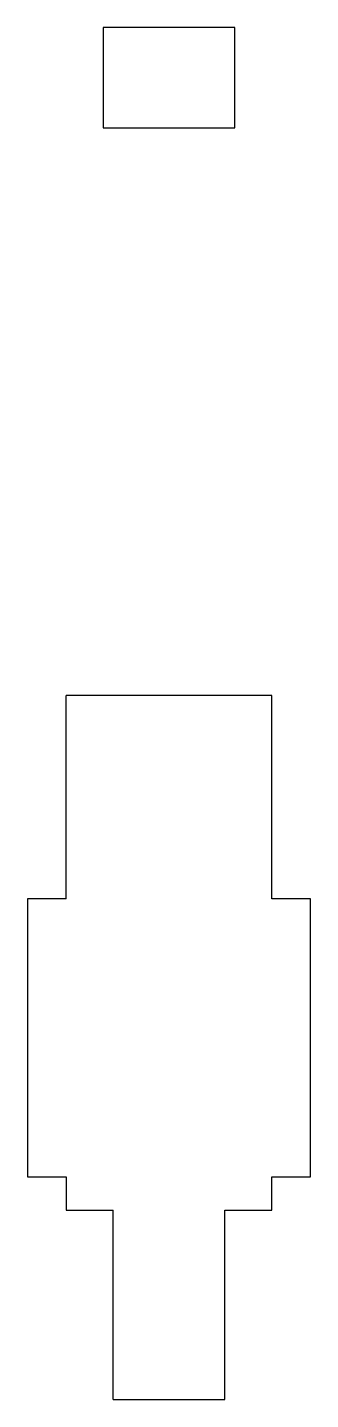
# Model space of a CAD drawing. Header units: millimetres. Extents: x -12 to 107, y -73 to 15.
# Drawn here: x 88.5 to 106.8, y -73.4 to 15.4 of the extents above; entities outside this region: 4.
import ezdxf

# ---------------------------------------------------------------- set-up
doc = ezdxf.new("R2010")
doc.units = ezdxf.units.MM

msp = doc.modelspace()

# ---------------------------------------------------------------- linework, layer by layer
for p, q in [((101.899, 15.4), (93.399, 15.4)), ((93.399, 15.4), (93.399, 8.9)), ((101.899, 8.9), (101.899, 15.4)), ((93.399, 8.9), (101.899, 8.9)), ((90.999, -41), (90.999, -27.85)), ((104.299, -27.85), (90.999, -27.85)), ((104.299, -41), (104.299, -27.85)), ((90.999, -41), (88.499, -41)), ((88.499, -41), (88.499, -59)), ((106.799, -41), (104.299, -41)), ((106.799, -59), (106.799, -41)), ((10.693, -46.929), (-11.692, -46.929)), ((-11.692, -46.929), (-11.692, -66.471)), ((10.693, -66.471), (10.693, -46.929)), ((88.499, -59), (90.999, -59)), ((90.999, -59), (90.999, -61.15)), ((104.299, -61.15), (104.299, -59)), ((104.299, -59), (106.799, -59)), ((90.999, -61.15), (94.049, -61.15)), ((94.049, -73.41), (94.049, -61.15)), ((101.249, -61.15), (104.299, -61.15)), ((101.249, -73.41), (101.249, -61.15)), ((-11.692, -66.471), (10.693, -66.471)), ((94.049, -73.41), (101.249, -73.41))]:
    msp.add_line(p, q)

doc.saveas('drawing.dxf')
